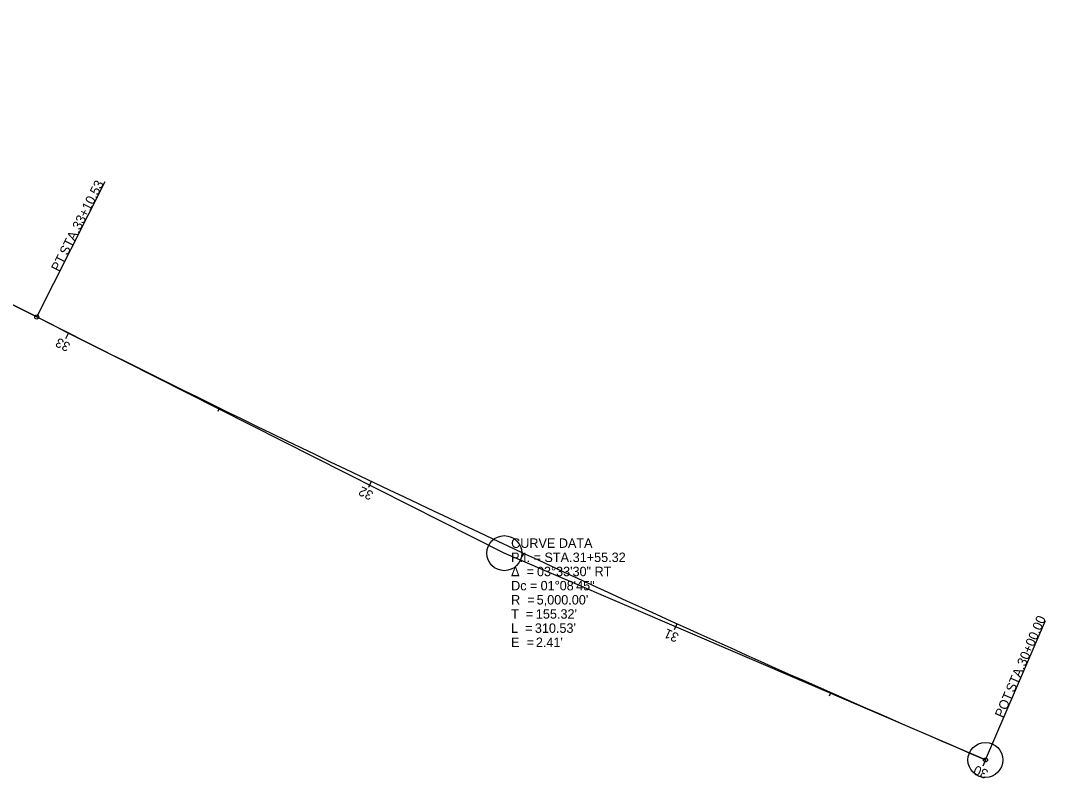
# Model space of a CAD drawing. Extents: x 1439412 to 1440252, y 421780 to 422200.
# Drawn here: x 1439948.2 to 1440252.2, y 421780.2 to 422005 of the extents above; entities that cross this region are included whole.
import ezdxf

# ---------------------------------------------------------------- set-up
doc = ezdxf.new("R2010")
doc.units = 0
for name, color, linetype in [('GE_P_Alignment', 7, 'Continuous'), ('GE_P_Alignment_100_Cardinal_Points', 7, 'Continuous'), ('GE_P_Alignment_100_Curve_Data', 7, 'Continuous'), ('GE_P_Alignment_100_Stations', 7, 'Continuous'), ('SC_Scratch1', 7, 'Continuous')]:
    doc.layers.add(name, color=color, linetype=linetype)

msp = doc.modelspace()

# ---------------------------------------------------------------- linework, layer by layer
at = {"layer": 'GE_P_Alignment'}
for p, q in [((1440091.66, 421847.05), (1439779.03, 422005.01)), ((1439953.03, 421917.09), (1439909.22, 421939.23)), ((1440234.36, 421785.75), (1440091.66, 421847.05))]:
    msp.add_line(p, q, dxfattribs=at)
msp.add_arc((1442207.85, 426379.81), 5000, 243.19452, 246.75296, dxfattribs=at)
msp.add_arc((1442207.85, 426379.81), 5000, 243.19452, 246.75296, dxfattribs=at)
at = {"layer": 'GE_P_Alignment_100_Cardinal_Points'}
for p, q in [((1439953.03, 421917.09), (1439973.33, 421957.26)), ((1440234.36, 421785.75), (1440252.13, 421827.1))]:
    msp.add_line(p, q, dxfattribs=at)
for centre in [(1439953.03, 421917.09), (1440234.36, 421785.75)]:
    msp.add_circle(centre, 0.6, dxfattribs=at)
at = {"layer": 'GE_P_Alignment_100_Stations'}
for p, q in [((1439962.44, 421912.35), (1439961.54, 421910.57)), ((1440007.22, 421890.12), (1440006.69, 421889.05)), ((1440052.23, 421868.34), (1440051.37, 421866.54)), ((1440097.45, 421847.01), (1440096.94, 421845.92)), ((1440142.88, 421826.14), (1440142.06, 421824.31)), ((1440188.52, 421805.71), (1440188.04, 421804.62)), ((1440234.36, 421785.75), (1440233.57, 421783.91))]:
    msp.add_line(p, q, dxfattribs=at)
at = {"layer": 'SC_Scratch1'}
for centre in [(1440091.66, 421847.05), (1440234.36, 421785.75)]:
    msp.add_circle(centre, 5.19, dxfattribs=at)

# ---------------------------------------------------------------- texts
at = {"layer": 'GE_P_Alignment_100_Cardinal_Points'}
for s, rotation, p in [('33+10.53', 63.1945, (1439965.92, 421942.69)), (' STA. ', 63.1945, (1439961.65, 421934.25)), ('PT', 63.1945, (1439959.66, 421930.31)), ('30+00.00', 66.753, (1440246.15, 421813.3)), (' STA. ', 66.753, (1440242.42, 421804.62)), ('POT', 66.753, (1440239.58, 421798))]:
    msp.add_text(s, height=2.8, rotation=rotation, dxfattribs=at).set_placement(p)
at = {"layer": 'GE_P_Alignment_100_Curve_Data'}
for s, p in [('CURVE DATA', (1440093.7, 421848.62)), ('P.I. = STA. ', (1440093.7, 421844.42)), ('31+55.32', (1440111.96, 421844.42)), ('Δ  = ', (1440093.7, 421840.22)), ('03°33\'30" RT', (1440101.37, 421840.22)), ('Dc = ', (1440093.7, 421836.02)), ('01°08\'45"', (1440102.44, 421836.02)), ('R  = ', (1440093.7, 421831.82)), ("5,000.00'", (1440101.28, 421831.82)), ('T  = ', (1440093.7, 421827.62)), ("155.32'", (1440101.04, 421827.62)), ('L  = ', (1440093.7, 421823.42)), ("310.53'", (1440100.74, 421823.42)), ('E  = ', (1440093.7, 421819.22)), ("2.41'", (1440101.04, 421819.22))]:
    msp.add_text(s, height=2.8, dxfattribs=at).set_placement(p)
at = {"layer": 'GE_P_Alignment_100_Stations'}
for s, rotation, p in [('33', 153.3152, (1439963.24, 421909.15)), ('32', 154.4611, (1440053.1, 421865.15)), ('31', 155.607, (1440143.7, 421823.02)), ('30', 156.753, (1440235.43, 421782.57))]:
    msp.add_text(s, height=2.8, rotation=rotation, dxfattribs=at).set_placement(p)

doc.saveas('drawing.dxf')
